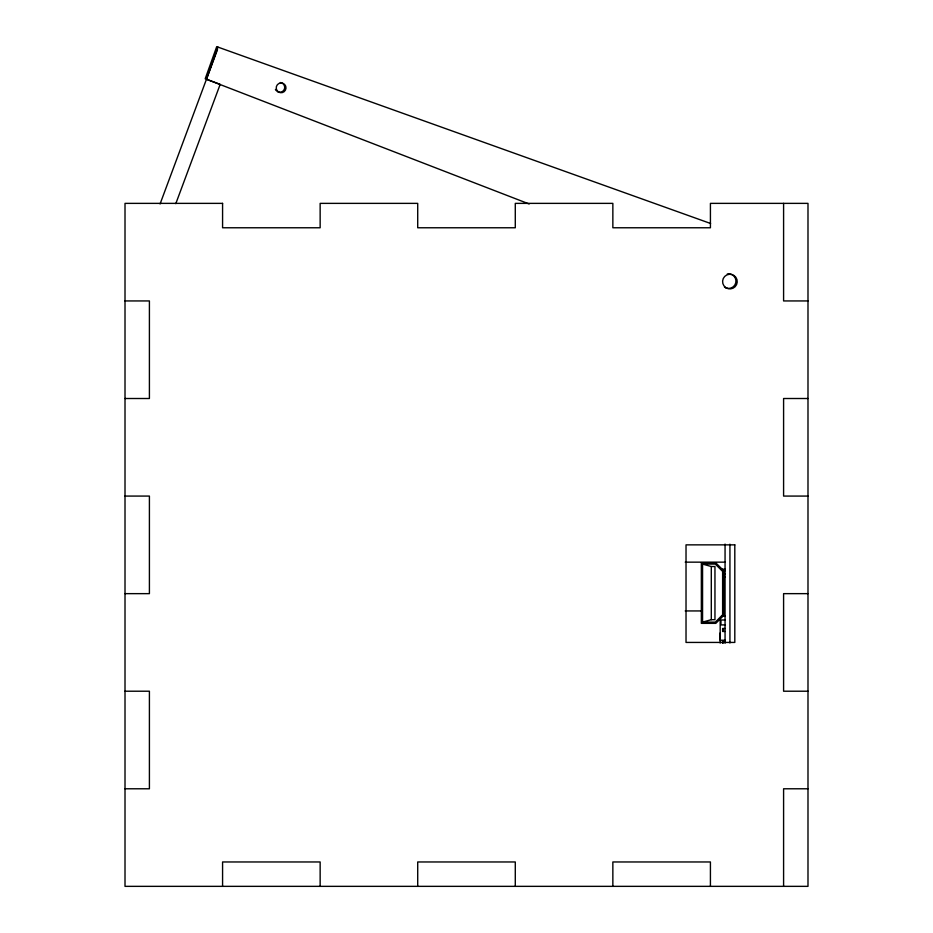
<?xml version="1.0" encoding="UTF-8"?>
<svg xmlns="http://www.w3.org/2000/svg" width="933" height="933" viewBox="0 0 933 933"><rect width="100%" height="100%" fill="white"/><g stroke="black" fill="none" stroke-linecap="round" stroke-linejoin="round"><path stroke-width="1.4" d="M205.19 78.804L216.713 46.65L710.584 223.488M529.174 203.989L206.461 79.258L217.972 47.105M160.079 203.965L217.517 49.531M175.812 203.639L220.176 84.355L206.461 79.258M702.561 622.124L711.296 619.687L714.958 619.687L714.958 566.518L711.296 566.518L702.561 564.08L702.561 622.124L715.296 622.124L722.62 614.812L722.62 571.393L715.296 564.08L702.561 564.08M125.01 300.939L149.408 300.939L149.408 398.508L125.01 398.508M807.99 300.939L783.592 300.939L783.592 203.371M807.99 398.508L783.592 398.508L783.592 496.076L807.99 496.076M125.01 496.076L149.408 496.076L149.408 593.645L125.01 593.645M685.219 562.156L725.058 562.156M720.614 569.212L725.058 569.212M722.69 570.728L725.058 570.728M723.11 574.133L725.058 574.133M723.11 576.921L725.058 576.921M807.99 593.645L783.592 593.645L783.592 691.213L807.99 691.213M685.219 610.94L702.292 610.94M722.329 616.13L725.058 616.13M725.058 619.99L720.952 619.99L720.952 624.912L725.058 624.912M725.058 628.515L722.62 628.515L722.62 631.443L725.058 631.443M720.183 632.912L720.183 639.746M720.183 640.248L725.058 640.248M725.058 641.204L722.62 641.204L722.62 643.152M722.62 641.426L725.058 641.426M125.01 691.213L149.408 691.213L149.408 788.782L125.01 788.782M807.99 788.782L783.592 788.782L783.592 886.35M729.933 544.172L729.933 642.965M725.058 544.067L725.058 643.234M723.11 628.515L723.11 631.443M723.11 641.204L723.11 643.152M720.183 618.602L720.183 643.059M711.296 566.518L711.296 619.687M710.421 886.35L710.421 861.964L612.853 861.964L612.853 886.35M515.284 886.35L515.284 861.964L417.716 861.964L417.716 886.35M320.147 886.35L320.147 861.964L222.579 861.964L222.579 886.35M727.32 273.929A7.312 7.312 0 0 1 735.799 282.652A7.312 7.312 0 0 1 724.498 287.142M280.25 82.536A4.875 4.875 0 0 1 284.437 89.032A4.875 4.875 0 0 1 277.066 91.399M276.121 90.548A4.875 4.875 0 0 1 275.433 89.475M723.833 615.313L715.809 623.349L701.348 623.349L701.348 562.856L715.809 562.856L723.833 570.891L723.833 615.313M222.579 203.371L125.01 203.371L125.01 886.35L807.99 886.35L807.99 203.371L710.421 203.371L710.421 227.769L612.853 227.769L612.853 203.371L515.284 203.371L515.284 227.769L417.716 227.769L417.716 203.371L320.147 203.371L320.147 227.769L222.579 227.769L222.579 203.371M734.807 544.86L686.023 544.86L686.023 642.429L734.807 642.429L734.807 544.86M725.757 287.597A7.312 7.312 0 0 0 737.21 282.163A7.312 7.312 0 0 0 726.772 274.967A7.312 7.312 0 0 0 725.757 287.597M278.326 91.854A4.875 4.875 0 0 0 285.976 88.25A4.875 4.875 0 0 0 279.025 83.434A4.875 4.875 0 0 0 278.326 91.854"/></g></svg>
